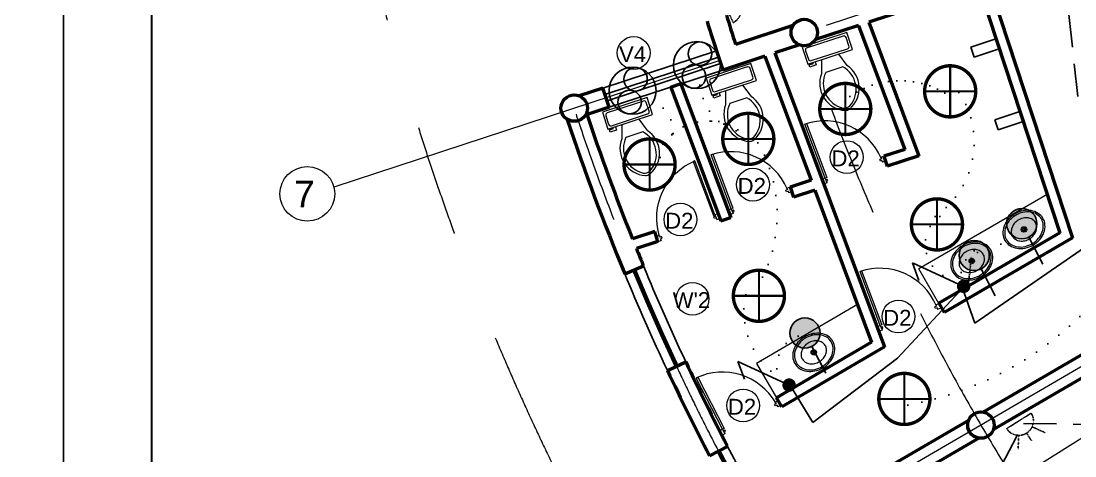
# Model space of a CAD drawing. Header units: millimetres. Extents: x -582 to 488037, y -1142837 to 903.
# Drawn here: x 392620 to 404574, y -1121888 to -1116954 of the extents above; entities that cross this region are included whole.
import ezdxf

# ---------------------------------------------------------------- set-up
doc = ezdxf.new("R2010")
doc.units = ezdxf.units.MM
for name, pattern in [('CENTERX2', [101.6, 63.5, -12.7, 12.7, -12.7]), ('DASHED', [19.05, 12.7, -6.35]), ('DOT2', [3.175, 0, -3.175]), ('HIDDEN', [0.375, 0.25, -0.125])]:
    doc.linetypes.add(name, pattern=pattern)
doc.layers.add('A New CL', color=7, linetype='CENTERX2', lineweight=13, true_color=0x18bbcd)
doc.layers.add('Pipe line', color=7, linetype='Continuous', lineweight=60, true_color=0x0070ff)
for name, color, linetype, lineweight in [('A_Wall 01', 7, 'Continuous', 53), ('COLUMN-HATCH', 1, 'Continuous', 53), ('Dimension', 5, 'Continuous', 13), ('door', 62, 'Continuous', 18), ('dw', 92, 'Continuous', 15), ('fixtures', 123, 'Continuous', 0), ('WALL2', 1, 'Continuous', 25), ('window', 210, 'Continuous', 25)]:
    doc.layers.add(name, color=color, linetype=linetype, lineweight=lineweight)
for name, color, linetype in [('E_Electrical Layout', 210, 'Continuous'), ('E_Power', 50, 'HIDDEN'), ('E_Switch', 30, 'DOT2')]:
    doc.layers.add(name, color=color, linetype=linetype)
doc.styles.add('Arial', font='arial.ttf')

# ---------------------------------------------------------------- blocks, each defined once
blk = doc.blocks.new('A$C115C1E31')
blk.add_circle((-22, 86), 150)
blk = doc.blocks.new('d2')
at = {"layer": 'door', "color": 42}
for p, q in [((46, 35), (46, 819)), ((46, 819), (69, 819)), ((69, 819), (69, 35)), ((46, 35), (46, 12)), ((69, 35), (46, 35)), ((46, 12), (69, 12)), ((854, 12), (831, 12)), ((854, 35), (854, 12)), ((46, -11), (69, -11)), ((46, -11), (46, -35)), ((854, -12), (831, -12)), ((854, -12), (854, -35))]:
    blk.add_line(p, q, dxfattribs=at)
blk.add_lwpolyline([(46, -35), (0, -35), (0, 35), (46, 35)], close=True, dxfattribs=at)
for points in [[(69, -11), (69, 12)], [(831, -12), (831, 12)], [(854, 35), (900, 35), (900, -35), (854, -35)]]:
    blk.add_lwpolyline(points, dxfattribs=at)
blk.add_arc((18, -17), 837, 2.7517, 88.0714, dxfattribs=at)
blk = doc.blocks.new('Toilet - top')
for p, q in [((9.5, -6), (9.5, -2)), ((-10, -8.5), (-8, -8.5)), ((-10, -9.5), (-10, -8.5)), ((-8, -8.5), (-8, -8)), ((-7, -8), (-7, -9.5)), ((-4, -8), (-6, -14)), ((4, -8), (6, -14)), ((-7, -9.5), (-10, -9.5)), ((4, -14), (-4, -14))]:
    blk.add_line(p, q)
blk.add_lwpolyline([(10.5, -8), (10.5, 0), (-10.5, 0), (-10.5, -8)], close=True)
for points in [[(-9.5, -2), (-9.5, -6)], [(8.5, -1), (-8.5, -1)], [(-8.5, -7), (8.5, -7)]]:
    blk.add_lwpolyline(points)
for centre, radius, start, end in [((-8.62, -1.88), 0.884, 81.8699, 188.1301), ((8.62, -1.88), 0.884, 351.8699, 98.1301), ((-8.62, -6.12), 0.884, 171.8699, 278.1301), ((8.62, -6.12), 0.884, 261.8699, 8.1301), ((3.52, -21.58), 12.17, 141.4691, 247.9714), ((4.2, -21.82), 11.33, 136.3677, 238.9468), ((-3.52, -21.58), 12.17, 292.0284, 38.5307), ((-4.2, -21.82), 11.33, 301.053, 43.6321), ((0, -27.88), 4, 245.7318, 294.2682), ((0, -29), 4, 254.8605, 285.1395)]:
    blk.add_arc(centre, radius, start, end)
blk = doc.blocks.new('Sink - Oval top')
for p, q in [((-1, 0), (1, 0)), ((0, 1), (0, -1))]:
    blk.add_line(p, q)
at = {"linetype": 'Continuous'}
for points in [[(-12.23, 0.39, 0.117634), (-11.46, -3.36, 0.104469), (-8.88, -6.8, 0.090016), (-5.08, -9.07, 0.08192), (-0.32, -10.02, 0.08192), (4.49, -9.38, 0.090016), (8.42, -7.36, 0.104469), (11.22, -4.09, 0.117634), (12.23, -0.39, 0.117634), (11.46, 3.36, 0.104469), (8.88, 6.8, 0.090016), (5.08, 9.07, 0.08192), (0.32, 10.02, 0.08192), (-4.49, 9.38, 0.090016), (-8.42, 7.36, 0.104469), (-11.22, 4.09, 0.117634)], [(-11.29, 0.16, 0.118622), (-10.52, -3.25, 0.104678), (-8.07, -6.36, 0.089562), (-4.54, -8.37, 0.081185), (-0.13, -9.15, 0.081185), (4.3, -8.49, 0.089562), (7.89, -6.58, 0.104678), (10.42, -3.55, 0.118622), (11.29, -0.16, 0.118622), (10.52, 3.25, 0.104678), (8.07, 6.36, 0.089562), (4.54, 8.37, 0.081185), (0.13, 9.15, 0.081185), (-4.3, 8.49, 0.089562), (-7.89, 6.58, 0.104678), (-10.42, 3.55, 0.118622)], [(-7.42, 0.08, 0.118283), (-6.91, -2.17, 0.104607), (-5.29, -4.21, 0.089718), (-2.97, -5.53, 0.081436), (-0.07, -6.04, 0.081436), (2.84, -5.59, 0.089718), (5.2, -4.33, 0.104607), (6.86, -2.32, 0.118283), (7.42, -0.08, 0.118283), (6.91, 2.17, 0.104607), (5.29, 4.21, 0.089718), (2.97, 5.53, 0.081436), (0.07, 6.04, 0.081436), (-2.84, 5.59, 0.089718), (-5.2, 4.33, 0.104607), (-6.86, 2.32, 0.118283)]]:
    blk.add_lwpolyline(points, format="xyb", close=True, dxfattribs=at)
for radius in [1.5, 1]:
    blk.add_circle((0, 0), radius)
blk = doc.blocks.new('mb')
at = {"const_width": 20}
blk.add_lwpolyline([(18.1, 151.2, -0.887546), (18.1, -151.2, -1.126702), (18.1, 151.2, -0.226057)], format="xyb", dxfattribs=at)
at = {"const_width": 12.5}
for points in [[(0, -151.2), (0, 151.2)], [(-151.2, 0), (151.2, 0)]]:
    blk.add_lwpolyline(points, dxfattribs=at)
blk = doc.blocks.new('A$C08380FCA')
blk.add_blockref('mb', (162.3, 162.2))
blk = doc.blocks.new('A$C084274A9')
for p, q in [((49.5, 235), (0, 185.5)), ((49.5, 25), (49.5, 235))]:
    blk.add_line(p, q)
at = {"const_width": 25}
blk.add_lwpolyline([(49.5, 12.5, 1), (49.5, 37.5, 1)], format="xyb", close=True, dxfattribs=at)
blk = doc.blocks.new('LIGHT_mirror')
at = {"layer": 'E_Electrical Layout'}
blk.add_hatch(color=256, dxfattribs=at).paths.add_polyline_path([(-2.25, 0, 1), (2.25, 0, 1)])
at = {"layer": 'E_Electrical Layout', "ltscale": 0.010417}
blk.add_line((-2.25, 0), (-6.75, 0), dxfattribs=at)
blk.add_circle((0, 0), 2.25, dxfattribs=at)
blk = doc.blocks.new('A$C284E0415')
for centre, radius in [((150, 150), 150), ((75, 150), 75), ((225, 150), 75)]:
    blk.add_circle(centre, radius)
blk = doc.blocks.new('15A SOC')
at = {"layer": 'E_Power', "ltscale": 0.010417}
for p, q in [((-94.8, 141.8), (-47.1, 70.5)), ((0, 84.8), (-0.2, 138.4)), ((94.5, 142), (46.9, 70.6)), ((84.8, 0), (-84.8, 0))]:
    blk.add_line(p, q, dxfattribs=at)
blk.add_arc((0, 0), 84.8, 0, 180, dxfattribs=at)

msp = doc.modelspace()

# ---------------------------------------------------------------- linework, layer by layer
at = {"layer": 'A New CL', "ltscale": 100}
for p, q in [((410196.9, -1114229.1), (396167.4, -1118837)), ((413871.9, -1115507.4), (397121.9, -1125252.9)), ((414051.1, -1115815.3), (395811.6, -1127208))]:
    msp.add_line(p, q, dxfattribs=at)
for centre, radius, start, end in [((423678, -1109799.9), 26088.9, 159.29791, 261.10339), ((423680.4, -1109800.6), 23338.9, 156.77037, 260.80359), ((423680.4, -1109800.6), 27838.9, 160.88611, 260.80359)]:
    msp.add_arc(centre, radius, start, end, dxfattribs=at)
at = {"layer": 'A_Wall 01'}
for p, q in [((403481.5, -1116555.8), (402234.4, -1116965.4)), ((403481.5, -1116555.8), (404401.6, -1119357.2)), ((403595.6, -1116518.3), (404546, -1119412)), ((402234.4, -1116965.4), (402801.8, -1118484.2)), ((401376, -1117005.3), (400725.4, -1117218.9)), ((402120.3, -1117002.9), (401630.8, -1117163.7)), ((402120.3, -1117002.9), (402645.6, -1118409.2)), ((401448.5, -1117223.5), (401169.5, -1117315.2)), ((401169.5, -1117315.2), (402415.8, -1120651.4)), ((401055.4, -1117352.7), (400578.7, -1117509.2)), ((401055.4, -1117352.7), (401580.7, -1118759)), ((399990.4, -1117702.4), (400102.8, -1117660.4)), ((400104.5, -1117665), (400671.9, -1119183.8)), ((399219.3, -1117713.6), (398949.8, -1117802.1)), ((399291.1, -1117932.1), (399219.3, -1117713.6)), ((399990.4, -1117702.4), (400557.8, -1119221.2)), ((399291.1, -1117932.1), (399039.6, -1118014.7)), ((402645.6, -1118409.2), (402407.8, -1118487.3)), ((402407.4, -1118486), (402445.2, -1118601.3)), ((402801.8, -1118484.2), (402445.2, -1118601.3)), ((401580.7, -1118759), (401342.8, -1118837.1)), ((401342.2, -1118835.3), (401380.3, -1118951.1)), ((401622.7, -1118871.5), (401380.3, -1118951.1)), ((401622.7, -1118871.5), (402267.9, -1120598.6)), ((400557.8, -1119221.2), (400671.9, -1119183.8)), ((399807.2, -1119341.4), (399555.1, -1119424.2)), ((399844.7, -1119455.5), (399807.2, -1119341.4)), ((404401.6, -1119357.2), (403030.2, -1120155.1)), ((399844.7, -1119455.5), (399600, -1119535.8)), ((404546, -1119412), (403090.6, -1120258.8)), ((399467.7, -1119820.1), (399680.3, -1119732.1)), ((403030.2, -1120155.1), (403090.6, -1120258.8)), ((405402.4, -1120302.1), (403532.9, -1121389.8)), ((405518, -1120500.9), (403648.6, -1121588.6)), ((402267.9, -1120598.6), (401187.3, -1121227.3)), ((402415.8, -1120651.4), (401247.6, -1121331.1)), ((399952.3, -1120918.2), (400160.2, -1120820.8)), ((401247.6, -1121331.1), (401187.3, -1121227.3)), ((401187.3, -1121227.3), (401187.3, -1121227.3)), ((403366.4, -1121486.6), (402215.9, -1122156.1)), ((403482.1, -1121685.4), (401288, -1122962)), ((400430.7, -1121887.5), (400634.8, -1121781.4))]:
    msp.add_line(p, q, dxfattribs=at)
for radius, start, end in [(24353.9, 197.08081, 198.45304), (24123.9, 197.08081, 197.90935), (25973.9, 198.39337, 201.74715), (26203.9, 198.39337, 202.48024), (25973.9, 202.01241, 202.48024), (25973.9, 202.01241, 202.48024), (26203.9, 205.10504, 207.46869), (25973.9, 205.10504, 207.44716)]:
    msp.add_arc((423680.4, -1109800.6), radius, start, end, dxfattribs=at)
at = {"layer": 'DEFPOINTS'}
for points in [[(361400, -1142837.3), (393100, -1142837.3), (393100, -1098837.3), (361400, -1098837.3)], [(393100, -1142837.3), (424800, -1142837.3), (424800, -1098837.3), (393100, -1098837.3)]]:
    msp.add_lwpolyline(points, close=True, dxfattribs=at)
at = {"layer": 'Dimension'}
for centre, radius in [((399569, -1117315.4), 186.2), ((401985.7, -1118497.3), 186.2), ((395866.9, -1118914.3), 310.3), ((400922, -1118809.7), 186.2), ((400099.2, -1119204.7), 186.2), ((400237, -1120105.6), 186.2), ((402572.3, -1120306.2), 186.2), ((400810.8, -1121315.6), 186.2)]:
    msp.add_circle(centre, radius, dxfattribs=at)
at = {"layer": 'dw', "lineweight": 30}
msp.add_lwpolyline([(394100, -1140837.3), (423800, -1140837.3), (423800, -1099837.3), (394100, -1099837.3)], close=True, dxfattribs=at)
at = {"layer": 'E_Electrical Layout', "ltscale": 1500}
for p, q in [((403440, -1120380), (404990, -1119310)), ((403320, -1119960), (402560, -1120780)), ((403290, -1119960), (403440, -1120380)), ((402560, -1120780), (401600, -1121510)), ((401600, -1121510), (401360, -1121110))]:
    msp.add_line(p, q, dxfattribs=at)
at = {"layer": 'E_Electrical Layout', "linetype": 'DASHED'}
msp.add_line((403360, -1119990), (403400, -1119630), dxfattribs=at)
at = {"layer": 'E_Power', "ltscale": 1500}
for p, q in [((404380, -1115760), (404620, -1117910)), ((402440, -1124490), (403990, -1121520)), ((403990, -1121520), (406850, -1121560))]:
    msp.add_line(p, q, dxfattribs=at)
at = {"layer": 'E_Switch', "ltscale": 50}
for centre, radius, start, end in [((400974.2, -1117605), 658.5, 186.54039, 254.6622), ((402415.5, -1118332.1), 1015.9, 304.43619, 44.50873), ((399653.4, -1118208.6), 363.1, 306.62124, 81.03606), ((400409.6, -1118717.8), 628.5, 42.897, 159.72287), ((400391.5, -1118655.1), 567.2, 53.36039, 154.39467), ((399586.8, -1119145.6), 1610.3, 333.66259, 40.02295), ((403275.5, -1119492.9), 399.6, 126.1052, 276.39581), ((403453.8, -1119008.4), 552.1, 267.53116, 346.20864), ((403521.8, -1119813.8), 239.5, 102.48802, 239.43301), ((402004.7, -1117607), 3764, 280.33561, 323.23391), ((401719.6, -1120250.4), 900, 167.78832, 240.027), ((401553.6, -1120869.4), 361.3, 84.21186, 215.65098)]:
    msp.add_arc(centre, radius, start, end, dxfattribs=at)
at = {"layer": 'E_Switch', "ltscale": 30}
msp.add_arc((402591.4, -1118623.4), 993.5, 59.2058, 134.10305, dxfattribs=at)
at = {"layer": 'fixtures'}
for p, q in [((404258.1, -1118920.1), (402803.9, -1119766.1)), ((403032, -1120158.2), (402803.9, -1119766.1)), ((402108.2, -1120170.9), (400961, -1120838.4)), ((400961, -1120838.4), (401187.3, -1121227.3))]:
    msp.add_line(p, q, dxfattribs=at)
at = {"layer": 'WALL2'}
for p, q in [((403393.1, -1117248), (403678.1, -1117154.3)), ((403393.1, -1117248), (403430.6, -1117362)), ((403430.6, -1117362), (403715.6, -1117268.3)), ((403664.6, -1118074.5), (403949.6, -1117980.9)), ((403664.6, -1118074.5), (403702, -1118188.5)), ((403702, -1118188.5), (403987.1, -1118094.9))]:
    msp.add_line(p, q, dxfattribs=at)
at = {"layer": 'window'}
for p, q in [((400506.9, -1117290.7), (399219.3, -1117713.6)), ((400530.7, -1117363.9), (399243.4, -1117786.8)), ((400554.4, -1117436.1), (399267.1, -1117859)), ((400578.7, -1117509.2), (399291.1, -1117932.1))]:
    msp.add_line(p, q, dxfattribs=at)
at = {"layer": 'window', "const_width": 50}
for points in [[(399574, -1119776.1, 0.0114534), (400056.1, -1120869.6)], [(400528.2, -1121825.8, 0.0086546), (400958.3, -1122619.9)]]:
    msp.add_lwpolyline(points, format="xyb", dxfattribs=at)
at = {"layer": 'window'}
for centre, radius, start, end in [((419879.8, -1111468.1), 22054.7, 202.25279, 205.3715), ((423680.4, -1109800.6), 25973.9, 202.48024, 205.10504), ((423680.4, -1109800.6), 25973.9, 207.44716, 209.43059)]:
    msp.add_arc(centre, radius, start, end, dxfattribs=at)

# ---------------------------------------------------------------- block references
at = {"layer": 'COLUMN-HATCH', "rotation": 358.2021055428784}
for p in [(401523.2, -1117170.5), (398913.7, -1118027.9)]:
    msp.add_blockref('A$C115C1E31', p, dxfattribs=at)
at = {"layer": 'COLUMN-HATCH'}
msp.add_blockref('A$C115C1E31', (403529.7, -1121623.4), dxfattribs=at)
at = {"layer": 'E_Electrical Layout'}
for name, p, xscale, yscale, zscale, rotation in [('A$C284E0415', (400476.9, -1117779.1), 1.778, 1.778, 1.778, 75.31331205006298), ('A$C284E0415', (399746.9, -1118069.1), 1.778, 1.778, 1.778, 75.31331205006298), ('A$C084274A9', (403318.3, -1120132.7), 3.048, 3.048, 3.048, 65.37986640702408), ('A$C084274A9', (401338.3, -1121252.7), 3.048, 3.048, 3.048, 65.37986640702408)]:
    msp.add_blockref(name, p, dxfattribs=dict(at, xscale=xscale, yscale=yscale, zscale=zscale, rotation=rotation))
at = {"layer": 'E_Electrical Layout', "xscale": 1.905, "yscale": 1.905, "zscale": 1.905}
for p in [(402849.9, -1118059.9), (401659.9, -1118259.9), (400559.9, -1118599.9), (399439.9, -1118889.9), (402699.9, -1119569.9), (400679.9, -1120379.9), (402330, -1121549.8)]:
    msp.add_blockref('A$C08380FCA', p, dxfattribs=at)
at = {"layer": 'E_Electrical Layout', "linetype": 'DASHED', "xscale": 76.19999999999997, "yscale": 76.19999999999997, "zscale": 76.19999999999997, "rotation": 117.4078666238894}
for p in [(403971.4, -1119253.4), (403431.4, -1119613.4), (401511.4, -1120493.4)]:
    msp.add_blockref('LIGHT_mirror', p, dxfattribs=at)
at = {"layer": 'E_Power', "yscale": 1.933907332272611, "zscale": 1.933907335074686}
for p, xscale, rotation in [((400624.7, -1116824.1), 1.933907334955847, 297.1042235397722), ((403938.8, -1121490.3), 1.933907334955846, 212.1361577626014)]:
    msp.add_blockref('15A SOC', p, dxfattribs=dict(at, xscale=xscale, rotation=rotation))
at = {"layer": 'fixtures'}
for name, p, xscale, yscale, zscale, rotation in [('Toilet - top', (401732.4, -1117166.7), 25.40000000003938, 25.40000000002328, 25.4, 18.18248652186802), ('Toilet - top', (400644.8, -1117518.1), 25.40000000003938, 25.40000000002328, 25.4, 18.18248652186802), ('Toilet - top', (399466.7, -1117905), 25.40000000003938, 25.40000000002328, 25.4, 18.18248652186802), ('Sink - Oval top', (403996.1, -1119317.8), 20.40063958036886, 20.40063958035898, 20.4006395803747, 32.03717807566822), ('Sink - Oval top', (403403.5, -1119676.1), 20.40063958036886, 20.40063958035898, 20.4006395803747, 32.03717807566822), ('Sink - Oval top', (401611.9, -1120712), 20.40063958036886, 20.40063958035898, 20.4006395803747, 32.03717807566822)]:
    msp.add_blockref(name, p, dxfattribs=dict(at, xscale=xscale, yscale=yscale, zscale=zscale, rotation=rotation))
at = {"layer": 'WALL2', "zscale": 0.8332424066885032}
for p, xscale, yscale, rotation in [((401715, -1118775.5), 0.8332424067640781, 0.8332424065447412, 20.48397879326032), ((400649.9, -1119124.8), 0.8332424067640781, 0.8332424065447412, 20.48397879326032), ((400537, -1119165.7), -0.8332424067180901, 0.8332424066029489, 20.48397879337345), ((402339.7, -1120447.7), 0.8332424067504463, 0.8332424065447412, 20.48397879361049), ((400555.7, -1121628.1), 0.8332424067561551, 0.8332424065447412, 27.15711024235411)]:
    msp.add_blockref('d2', p, dxfattribs=dict(at, xscale=xscale, yscale=yscale, rotation=rotation))

# ---------------------------------------------------------------- texts
at = {"layer": 'Pipe line', "color": 5, "attachment_point": 5, "style": 'Arial'}
for s, insert, char_height in [('V4', (399555.8, -1117329.5), 180), ('D2', (401972.6, -1118511.5), 180), ('7', (395834.2, -1118915.3), 300), ('D2', (400908.8, -1118823.9), 180), ('D2', (400086.1, -1119218.8), 180), ("W'2", (400223.8, -1120119.7), 180), ('D2', (402559.2, -1120320.3), 180), ('D2', (400797.6, -1121329.7), 180)]:
    msp.add_mtext(s, dxfattribs=dict(at, insert=insert, char_height=char_height))

doc.saveas('drawing.dxf')
